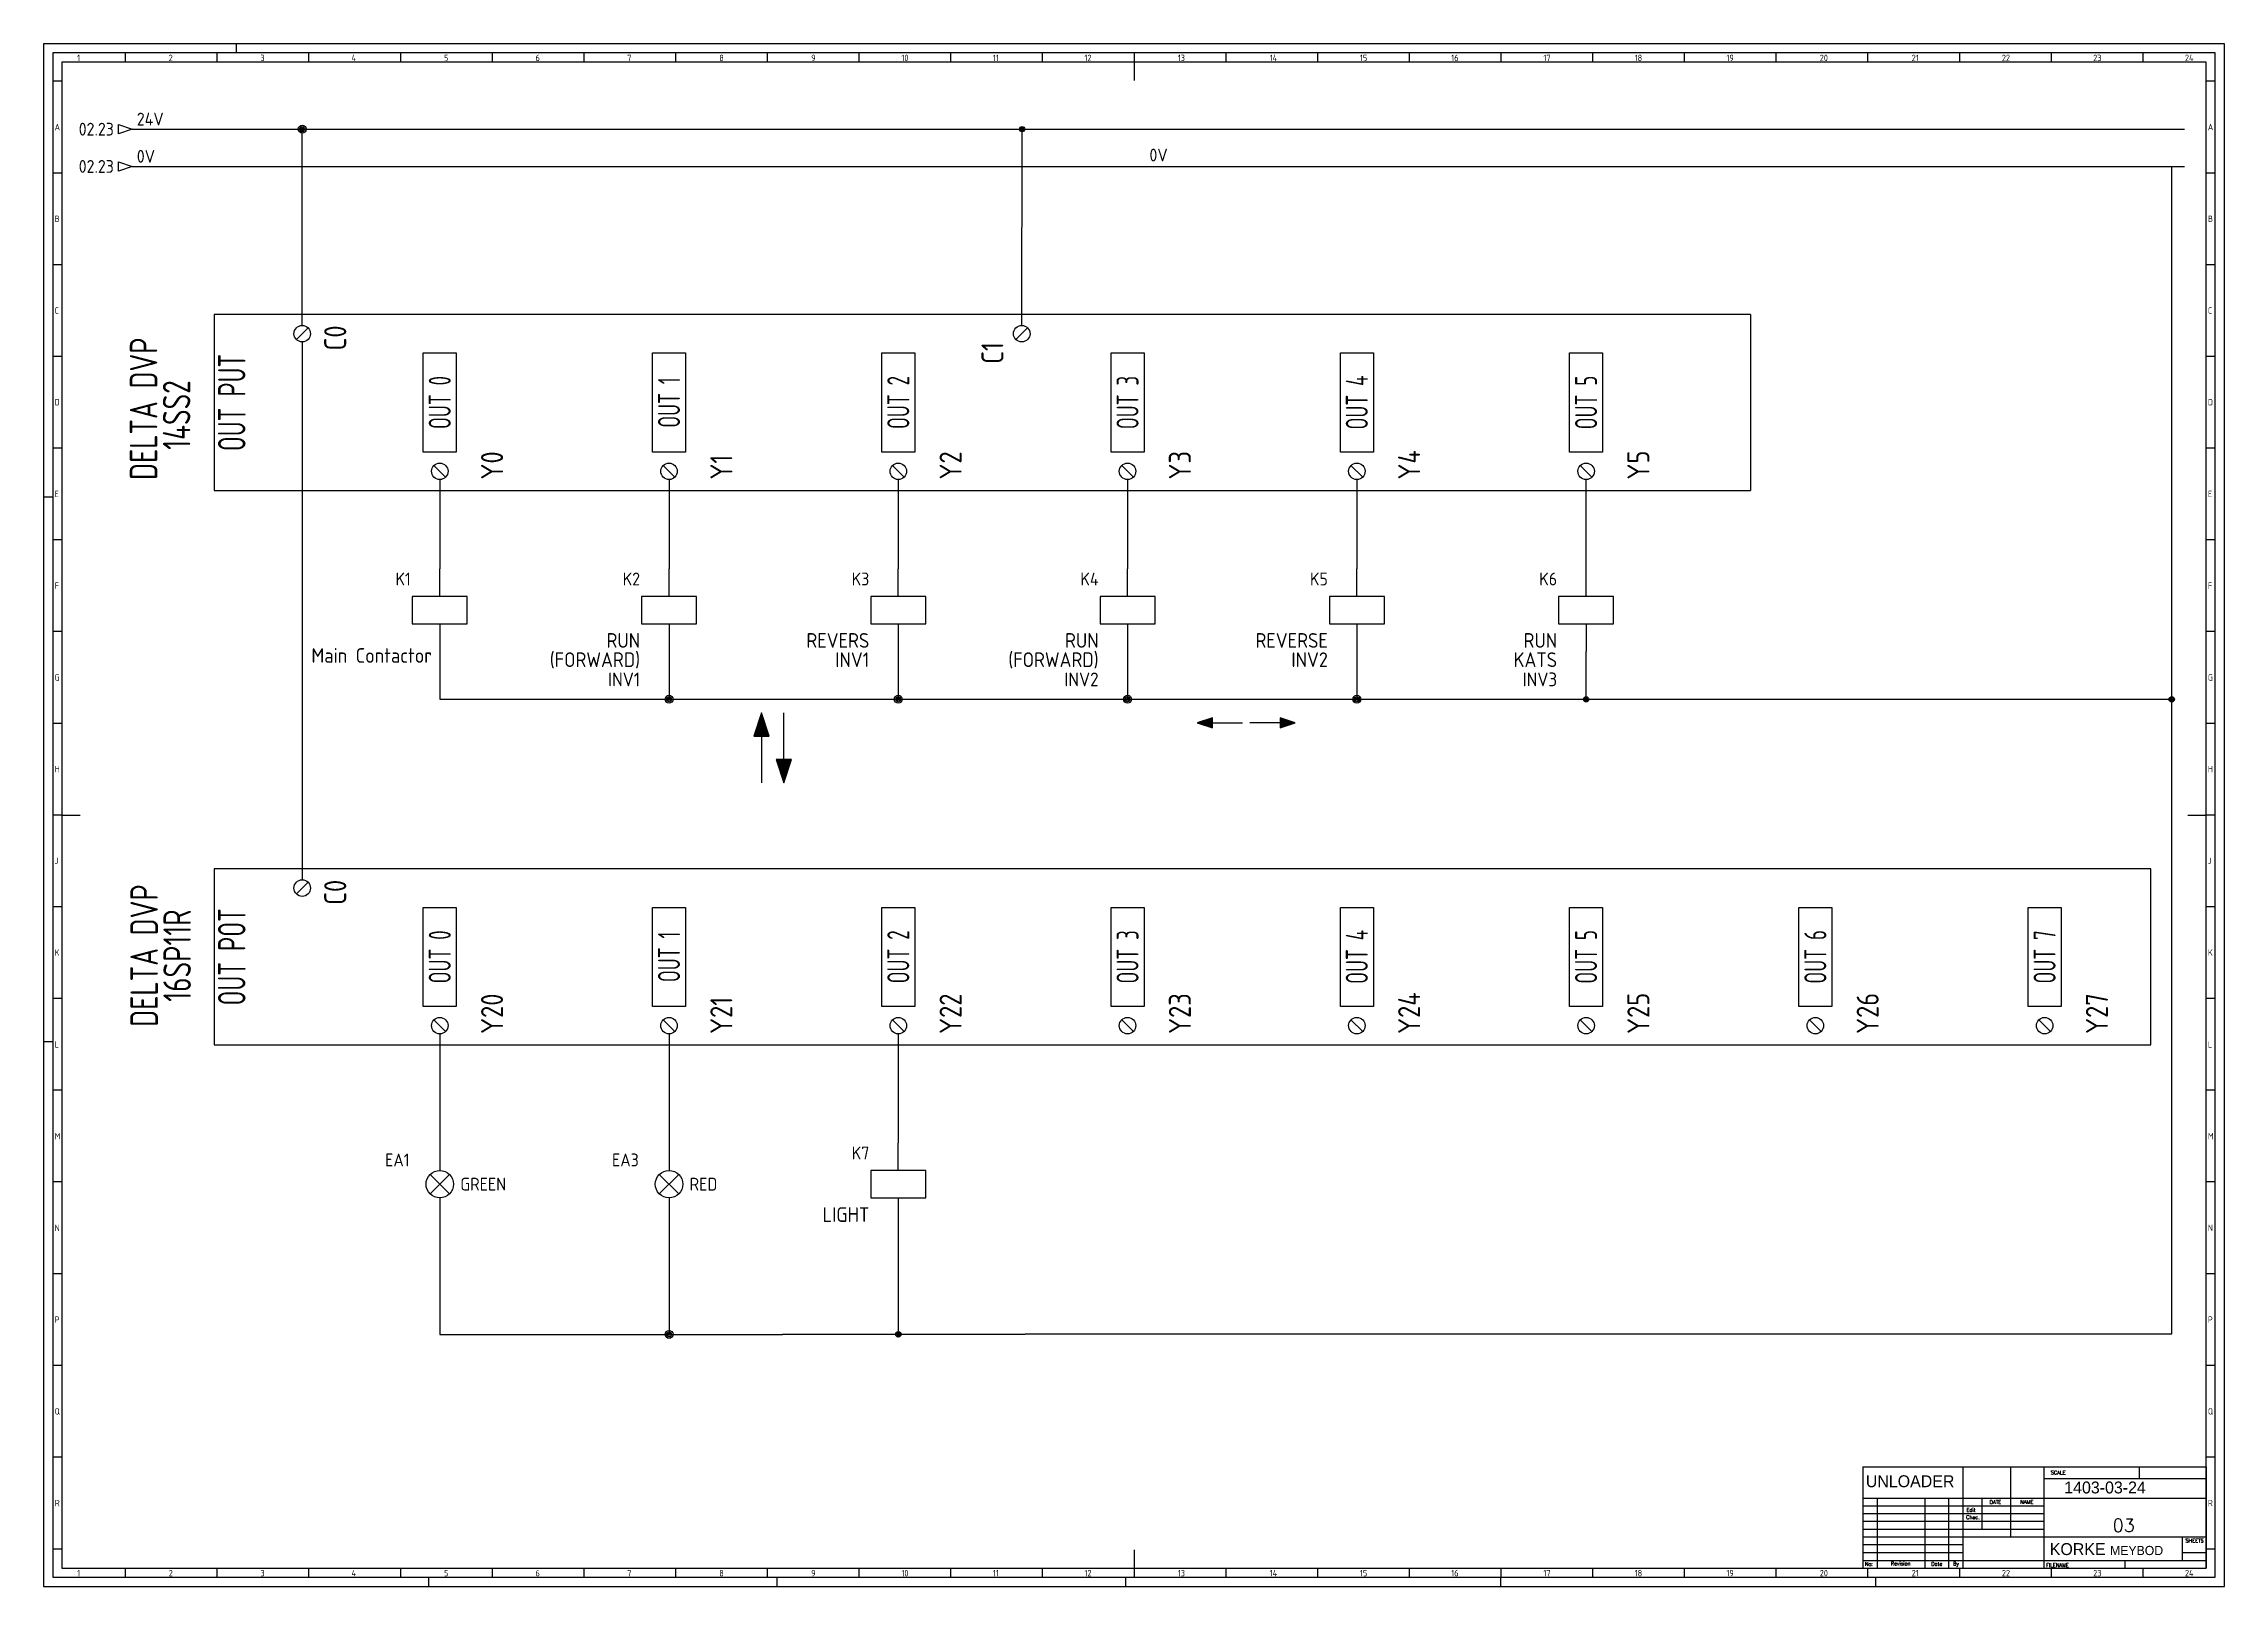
# Model space of a CAD drawing. Header units: millimetres. Extents: x 0 to 1189, y 5 to 846.
import ezdxf
from ezdxf.enums import TextEntityAlignment as Align

# ---------------------------------------------------------------- set-up
doc = ezdxf.new("R2010")
doc.units = ezdxf.units.MM
doc.header["$LTSCALE"] = 12
for name, color, linetype in [('025', 1, 'Continuous'), ('035', 5, 'Continuous'), ('07', 7, 'Continuous'), ('DESC', 1, 'Continuous'), ('MISC', 7, 'Continuous'), ('RED_2.5mm^2', 1, 'Continuous'), ('SYMS', 7, 'Continuous'), ('TAGS', 7, 'Continuous'), ('TERMS', 7, 'Continuous'), ('WIRENO', 70, 'Continuous'), ('WIREREF_DEST', 250, 'Continuous'), ('XREF', 7, 'Continuous')]:
    doc.layers.add(name, color=color, linetype=linetype)
doc.styles.add('ISO Proportional', font='isocp.shx')
doc.styles.add('WD', font='romans.shx')
doc.styles.add('WD_IEC', font='ISOCP2.shx', dxfattribs={"width": 0.9, "height": 4})

# ---------------------------------------------------------------- blocks, each defined once
blk = doc.blocks.new('IEC_border_a0')
at = {"layer": '035', "color": 0}
for p, q in [((0, 841), (0, 0)), ((1189, 841), (0, 841)), ((44.5, 836), (44.5, 831)), ((94.5, 836), (94.5, 831)), ((105, 841), (105, 836)), ((144.5, 836), (144.5, 831)), ((194.5, 836), (194.5, 831)), ((244.5, 836), (244.5, 831)), ((294.5, 836), (294.5, 831)), ((344.5, 836), (344.5, 831)), ((394.5, 836), (394.5, 831)), ((444.5, 836), (444.5, 831)), ((494.5, 836), (494.5, 831)), ((544.5, 836), (544.5, 831)), ((594.5, 836), (594.5, 831)), ((644.5, 836), (644.5, 831)), ((694.5, 836), (694.5, 831)), ((744.5, 836), (744.5, 831)), ((794.5, 836), (794.5, 831)), ((844.5, 836), (844.5, 831)), ((894.5, 836), (894.5, 831)), ((944.5, 836), (944.5, 831)), ((994.5, 836), (994.5, 831)), ((1044.5, 836), (1044.5, 831)), ((1094.5, 836), (1094.5, 831)), ((1144.5, 836), (1144.5, 831)), ((1189, 0), (1189, 841)), ((10, 820.5), (5, 820.5)), ((1184, 820.5), (1179, 820.5)), ((10, 770.5), (5, 770.5)), ((1184, 770.5), (1179, 770.5)), ((10, 720.5), (5, 720.5)), ((1184, 720.5), (1179, 720.5)), ((10, 670.5), (5, 670.5)), ((1184, 670.5), (1179, 670.5)), ((10, 620.5), (5, 620.5)), ((1184, 620.5), (1179, 620.5)), ((0, 594), (5, 594)), ((10, 570.5), (5, 570.5)), ((1184, 570.5), (1179, 570.5)), ((10, 520.5), (5, 520.5)), ((1184, 520.5), (1179, 520.5)), ((10, 470.5), (5, 470.5)), ((1184, 470.5), (1179, 470.5)), ((10, 420.5), (5, 420.5)), ((1184, 420.5), (1179, 420.5)), ((1184, 420.5), (1179, 420.5)), ((10, 370.5), (5, 370.5)), ((1184, 370.5), (1179, 370.5)), ((10, 320.5), (5, 320.5)), ((1184, 320.5), (1179, 320.5)), ((0, 297), (5, 297)), ((10, 270.5), (5, 270.5)), ((1184, 270.5), (1179, 270.5)), ((1184, 270.5), (1179, 270.5)), ((10, 220.5), (5, 220.5)), ((1184, 220.5), (1179, 220.5)), ((10, 170.5), (5, 170.5)), ((1184, 170.5), (1179, 170.5)), ((10, 120.5), (5, 120.5)), ((1184, 120.5), (1179, 120.5)), ((10, 70.5), (5, 70.5)), ((1184, 70.5), (1179, 70.5)), ((10, 20.4), (5.1, 20.4)), ((1184, 20.4), (1179, 20.4)), ((0, 0), (1189, 0)), ((44.5, 10), (44.5, 5)), ((94.5, 10), (94.5, 5)), ((144.5, 10), (144.5, 5)), ((194.5, 10), (194.5, 5)), ((210, 0), (210, 5)), ((244.5, 10), (244.5, 5)), ((294.5, 10), (294.5, 5)), ((344.5, 10), (344.5, 5)), ((394.5, 10), (394.5, 5)), ((400, 0), (400, 5)), ((444.5, 10), (444.5, 5)), ((494.5, 10), (494.5, 5)), ((544.5, 10), (544.5, 5)), ((590, 0), (590, 5)), ((594.5, 10), (594.5, 5)), ((644.5, 10), (644.5, 5)), ((694.5, 10), (694.5, 5)), ((744.5, 10), (744.5, 5)), ((744.5, 10), (744.5, 5)), ((794.5, 10), (794.5, 5)), ((794.5, 0), (794.5, 5)), ((844.5, 10), (844.5, 5)), ((894.5, 10), (894.5, 5)), ((944.5, 10), (944.5, 5)), ((994.5, 10), (994.5, 5)), ((999, 0), (999, 5)), ((1044.5, 10), (1044.5, 5)), ((1094.5, 10), (1094.5, 5)), ((1144.5, 10), (1144.5, 5))]:
    blk.add_line(p, q, dxfattribs=at)
blk.add_lwpolyline([(10, 10), (1179, 10), (1179, 831), (10, 831)], close=True, dxfattribs=at)
at = {"layer": '07', "color": 0}
for p, q in [((594.5, 831), (594.5, 821)), ((10, 420.5), (20, 420.5)), ((1169, 420.5), (1179, 420.5)), ((594.5, 20), (594.5, 10))]:
    blk.add_line(p, q, dxfattribs=at)
blk.add_lwpolyline([(5, 5), (1184, 5), (1184, 836), (5, 836)], close=True, dxfattribs=at)
at = {"layer": '035', "color": 0, "style": 'ISO Proportional'}
for s, p in [('1', (18.3, 831.5)), ('2', (68.2, 831.5)), ('3', (118.2, 831.5)), ('4', (167.9, 831.5)), ('5', (218.3, 831.5)), ('6', (268.2, 831.5)), ('7', (318.2, 831.5)), ('8', (368.4, 831.5)), ('9', (418.5, 831.5)), ('10', (467.7, 831.5)), ('11', (517.5, 831.5)), ('12', (567.5, 831.5)), ('13', (618.4, 831.5)), ('14', (668.5, 831.5)), ('15', (717.7, 831.5)), ('16', (767.5, 831.5)), ('17', (817.7, 831.5)), ('18', (867.5, 831.5)), ('19', (917.5, 831.5)), ('20', (968.4, 831.5)), ('21', (1018.5, 831.5)), ('22', (1067.7, 831.5)), ('23', (1117.5, 831.5)), ('24', (1167.5, 831.5)), ('A', (6, 793.8)), ('A', (1180, 793.8)), ('B', (6, 743.8)), ('B', (1180, 743.8)), ('C', (6, 693.8)), ('C', (1180, 693.8)), ('D', (6, 643.8)), ('D', (1180, 643.8)), ('E', (6, 593.8)), ('E', (1180, 593.8)), ('F', (6, 543.8)), ('F', (1180, 543.8)), ('G', (6, 493.8)), ('G', (1180, 493.8)), ('H', (6, 443.8)), ('H', (1180, 443.8)), ('J', (6, 393.8)), ('J', (1180, 393.8)), ('K', (6, 343.8)), ('K', (1180, 343.8)), ('L', (6, 293.7)), ('L', (1180, 293.7)), ('M', (6, 243.7)), ('M', (1180, 243.7)), ('N', (6, 193.7)), ('N', (1180, 193.7)), ('P', (6, 143.7)), ('P', (1180, 143.7)), ('Q', (6, 93.7)), ('Q', (1180, 93.7)), ('R', (6.1, 43.7)), ('R', (1180, 43.7)), ('1', (18.3, 5.5)), ('2', (68.2, 5.5)), ('3', (118.2, 5.5)), ('4', (167.9, 5.5)), ('5', (218.3, 5.5)), ('6', (268.2, 5.5)), ('7', (318.2, 5.5)), ('8', (368.4, 5.5)), ('9', (418.5, 5.5)), ('10', (467.7, 5.5)), ('11', (517.5, 5.5)), ('12', (567.5, 5.5)), ('13', (618.4, 5.5)), ('14', (668.5, 5.5)), ('15', (717.7, 5.5)), ('16', (767.5, 5.5)), ('17', (817.7, 5.5)), ('18', (867.5, 5.5)), ('19', (917.5, 5.5)), ('20', (968.4, 5.5)), ('21', (1018.5, 5.5)), ('22', (1067.7, 5.5)), ('23', (1117.5, 5.5)), ('24', (1167.5, 5.5))]:
    blk.add_text(s, height=3.5, dxfattribs=at).set_placement(p)
blk = doc.blocks.new('IEC_tblock_a0')
at = {"layer": '035'}
for p, q in [((-106.6, 55.2), (-106.6, 17)), ((-88.4, 48.9), (0, 48.9)), ((-36.4, 55.2), (-36.4, 48.9)), ((-179.4, 38.2), (-179.4, 0)), ((-153.4, 38.2), (-153.4, 0)), ((-140.4, 38.2), (-140.4, 0)), ((-122.2, 38.2), (-122.2, 21.2)), ((-187.2, 34), (-88.4, 34)), ((-187.2, 29.8), (-88.4, 29.8)), ((-187.2, 25.5), (-88.4, 25.5)), ((-187.2, 21.2), (-88.4, 21.2)), ((-187.2, 17), (-132.6, 17)), ((-187.2, 12.8), (-132.6, 12.8)), ((-187.2, 8.5), (-132.6, 8.5)), ((-187.2, 4.2), (0, 4.2)), ((-44.2, 4.2), (-44.2, 0)), ((-13, 8.5), (0, 8.5))]:
    blk.add_line(p, q, dxfattribs=at)
at = {"layer": '07'}
for p, q in [((-187.2, 55.2), (0, 55.2)), ((-187.2, 55.2), (-187.2, 0)), ((-132.6, 55.2), (-132.6, 0)), ((-88.4, 55.2), (-88.4, 0)), ((0, 55.2), (0, 0)), ((-187.2, 38.2), (0, 38.2)), ((-132.6, 17), (0, 17)), ((-13, 17), (-13, 4.2)), ((-187.2, 0), (0, 0))]:
    blk.add_line(p, q, dxfattribs=at)
at = {"style": 'WD'}
for tag, p in [('SCALE', (-69.9, 51.1)), ('SH', (-8.7, 10.1)), ('FILENAME', (-68.1, 0.8))]:
    blk.add_attdef(tag, p, '', height=2, dxfattribs=at)
for tag, height, p in [('CKDATE', 2, (-114.9, 26.6)), ('EDDATE', 2, (-115, 30.8)), ('EDBY', 2, (-98, 30.9)), ('CKBY', 2, (-97.9, 26.3)), ('PROJDESC', 5, (-45.9, 29.2)), ('DWGDESC', 5, (-44.9, 19.7)), ('DWGNO', 3.5, (-48.5, 9.5))]:
    blk.add_attdef(tag, text='', height=height, dxfattribs=at).set_placement(p, align=Align.CENTER)
at = {"style": 'WD', "flags": 1}
blk.add_attdef('WD_TB', (-120.9, 11.9), '', height=2, dxfattribs=at)
at = {"layer": '025', "style": 'WD'}
for s, p in [('SCALE', (-80.6, 51.1)), ('NAME', (-97.7, 35.1)), ('No:', (-183.8, 1.2)), ('Revision', (-166.5, 1.5)), ('Date', (-146.8, 1.3)), ('By', (-136.3, 1.4))]:
    blk.add_text(s, height=2, dxfattribs=at).set_placement(p, align=Align.CENTER)
for s, p in [('DATE', (-118, 35)), ('Chec.', (-130.8, 26.7)), ('Edit', (-130.6, 30.7)), ('SHEETS', (-11.2, 14)), ('FILENAME', (-87.2, 0.6))]:
    blk.add_text(s, height=2, dxfattribs=at).set_placement(p)
blk = doc.blocks.new('PLCIO_2F11')
at = {"layer": 'SYMS'}
for p, q in [((-48, 48), (-48, -48)), ((1007.9, 48), (-48, 48)), ((1007.9, -48), (1007.9, 48)), ((-3.2, 34.3), (3.2, 40.7)), ((66, -27), (66, 27)), ((66, 27), (84, 27)), ((84, 27), (84, -27)), ((191, -27), (191, 27)), ((191, 27), (209, 27)), ((209, 27), (209, -27)), ((316, -27), (316, 27)), ((316, 27), (334, 27)), ((334, 27), (334, -27)), ((441, -27), (441, 27)), ((441, 27), (459, 27)), ((459, 27), (459, -27)), ((566, -27), (566, 27)), ((566, 27), (584, 27)), ((584, 27), (584, -27)), ((691, -27), (691, 27)), ((691, 27), (709, 27)), ((709, 27), (709, -27)), ((816, -27), (816, 27)), ((816, 27), (834, 27)), ((834, 27), (834, -27)), ((941, -27), (941, 27)), ((941, 27), (959, 27)), ((959, 27), (959, -27)), ((84, -27), (66, -27)), ((71.8, -34.3), (78.2, -40.7)), ((209, -27), (191, -27)), ((196.8, -34.3), (203.2, -40.7)), ((334, -27), (316, -27)), ((321.8, -34.3), (328.2, -40.7)), ((459, -27), (441, -27)), ((446.8, -34.3), (453.2, -40.7)), ((584, -27), (566, -27)), ((571.8, -34.3), (578.2, -40.7)), ((709, -27), (691, -27)), ((696.8, -34.3), (703.2, -40.7)), ((834, -27), (816, -27)), ((821.8, -34.3), (828.2, -40.7)), ((959, -27), (941, -27)), ((946.8, -34.3), (953.2, -40.7)), ((-48, -48), (1007.9, -48))]:
    blk.add_line(p, q, dxfattribs=at)
for centre in [(0, 37.5), (75, -37.5), (200, -37.5), (325, -37.5), (450, -37.5), (575, -37.5), (700, -37.5), (825, -37.5), (950, -37.5)]:
    blk.add_circle(centre, 4.5, dxfattribs=at)
at = {"layer": 'SYMS', "style": 'WD_IEC', "width": 0.9}
for tag, p in [('TERMDESC01', (6, 60)), ('TERM02', (97.5, -42)), ('TERM03', (222.5, -42)), ('TERM04', (347.5, -42)), ('TERM05', (472.5, -42)), ('TERM06', (597.5, -42)), ('TERM07', (722.5, -42)), ('TERM08', (847.5, -42)), ('TERM09', (972.5, -42))]:
    blk.add_attdef(tag, text='', height=12, rotation=90, dxfattribs=at).set_placement(p, align=Align.TOP_LEFT)
for tag, p in [('DESCA04', (316, 66)), ('DESCD04', (370, 66)), ('DESCA02', (66, 66)), ('DESCB02', (84, 66)), ('DESCC02', (102, 66)), ('DESCD02', (120, 66)), ('DESCE02', (138, 66)), ('DESCA03', (191, 66)), ('DESCB03', (209, 66)), ('DESCC03', (227, 66)), ('DESCD03', (245, 66)), ('DESCE03', (263, 66)), ('DESCB04', (334, 66)), ('DESCC04', (352, 66)), ('DESCE04', (388, 66)), ('DESCA05', (441, 66)), ('DESCB05', (459, 66)), ('DESCC05', (477, 66)), ('DESCD05', (495, 66)), ('DESCE05', (513, 66)), ('DESCA06', (566, 66)), ('DESCB06', (584, 66)), ('DESCC06', (602, 66)), ('DESCD06', (620, 66)), ('DESCE06', (638, 66)), ('DESCA07', (691, 66)), ('DESCB07', (709, 66)), ('DESCC07', (727, 66)), ('DESCD07', (745, 66)), ('DESCE07', (763, 66)), ('DESCA08', (816, 66)), ('DESCB08', (834, 66)), ('DESCC08', (852, 66)), ('DESCD08', (870, 66)), ('DESCE08', (888, 66)), ('DESCA09', (941, 66)), ('DESCB09', (959, 66)), ('DESCC09', (977, 66)), ('DESCD09', (995, 66)), ('DESCE09', (1013, 66))]:
    blk.add_attdef(tag, p, '', height=15, rotation=90, dxfattribs=at)
at = {"layer": 'SYMS', "style": 'WD_IEC', "width": 0.9, "flags": 1}
for tag, p in [('X2TERM01', (0, 42)), ('X8TERM02', (75, -42)), ('X8TERM03', (200, -42)), ('X8TERM04', (325, -42)), ('X8TERM05', (450, -42)), ('X8TERM06', (575, -42)), ('X8TERM07', (700, -42)), ('X8TERM08', (825, -42)), ('X8TERM09', (950, -42))]:
    blk.add_attdef(tag, text='', height=1.92, rotation=90, dxfattribs=at).set_placement(p, align=Align.RIGHT)
at = {"layer": 'SYMS', "style": 'WD_IEC', "width": 0.9}
for tag, p in [('TERM01', (12, 42)), ('TERMDESC02', (81, -60)), ('TERMDESC03', (206, -60)), ('TERMDESC04', (331, -60)), ('TERMDESC05', (456, -60)), ('TERMDESC06', (581, -60)), ('TERMDESC07', (706, -60)), ('TERMDESC08', (831, -60)), ('TERMDESC09', (956, -60))]:
    blk.add_attdef(tag, text='', height=12, rotation=90, dxfattribs=at).set_placement(p, align=Align.TOP_RIGHT)
at = {"layer": 'SYMS', "style": 'WD_IEC'}
for tag, width, p in [('INST', 0.8, (-159, 0)), ('MFG', 0.8, (-123, 0)), ('CAT', 0.8, (-105, 0)), ('LINE1', 0.9, (-87, 0)), ('LINE2', 0.9, (-69, 0)), ('DESC', 0.9, (-50.8, 0)), ('LOC', 0.8, (-141, 0)), ('TAG', 0.7, (-30.9, 0))]:
    blk.add_attdef(tag, text='', height=15, rotation=90, dxfattribs=dict(at, width=width)).set_placement(p, align=Align.CENTER)
at = {"layer": 'SYMS', "style": 'WD_IEC', "width": 0.7}
for tag, p in [('TAGA02', (75, 0)), ('TAGA03', (200, 0)), ('TAGA04', (325, 0)), ('TAGA05', (450, 0)), ('TAGA06', (575, 0)), ('TAGA07', (700, 0)), ('TAGA08', (825, 0)), ('TAGA09', (950, 0))]:
    blk.add_attdef(tag, text='', height=12, rotation=90, dxfattribs=at).set_placement(p, align=Align.MIDDLE_CENTER)
at = {"layer": 'SYMS', "linetype": 'Continuous', "style": 'WD_IEC', "width": 0.9, "flags": 9}
blk.add_attdef('ASSYCODE', text='', height=1.92, rotation=90, dxfattribs=at).set_placement((-102.9, -22.1), align=Align.CENTER)
blk = doc.blocks.new('PLCIO_145C')
blk.add_line((789.6, 48), (789.6, -48))
at = {"layer": 'SYMS'}
for p, q in [((-48, 48), (-48, -48)), ((789.6, 48), (-48, 48)), ((-3.2, 34.3), (3.2, 40.7)), ((389.1, 34.3), (395.5, 40.7)), ((66, -27), (66, 27)), ((66, 27), (84, 27)), ((84, 27), (84, -27)), ((191, -27), (191, 27)), ((191, 27), (209, 27)), ((209, 27), (209, -27)), ((316, -27), (316, 27)), ((316, 27), (334, 27)), ((334, 27), (334, -27)), ((441, -27), (441, 27)), ((441, 27), (459, 27)), ((459, 27), (459, -27)), ((566, -27), (566, 27)), ((566, 27), (584, 27)), ((584, 27), (584, -27)), ((691, -27), (691, 27)), ((691, 27), (709, 27)), ((709, 27), (709, -27)), ((84, -27), (66, -27)), ((71.8, -34.3), (78.2, -40.7)), ((209, -27), (191, -27)), ((196.8, -34.3), (203.2, -40.7)), ((334, -27), (316, -27)), ((321.8, -34.3), (328.2, -40.7)), ((459, -27), (441, -27)), ((446.8, -34.3), (453.2, -40.7)), ((584, -27), (566, -27)), ((571.8, -34.3), (578.2, -40.7)), ((709, -27), (691, -27)), ((696.8, -34.3), (703.2, -40.7)), ((-48, -48), (789.6, -48))]:
    blk.add_line(p, q, dxfattribs=at)
for centre in [(0, 37.5), (392.3, 37.5), (75, -37.5), (200, -37.5), (325, -37.5), (450, -37.5), (575, -37.5), (700, -37.5)]:
    blk.add_circle(centre, 4.5, dxfattribs=at)
at = {"layer": 'SYMS', "style": 'WD_IEC', "width": 0.9}
for tag, p in [('TERMDESC01', (6, 60)), ('TERM02', (97.5, -42)), ('TERM03', (222.5, -42)), ('TERM04', (347.5, -42)), ('TERM05', (472.5, -42)), ('TERM06', (597.5, -42)), ('TERM07', (722.5, -42))]:
    blk.add_attdef(tag, text='', height=12, rotation=90, dxfattribs=at).set_placement(p, align=Align.TOP_LEFT)
for tag, p in [('DESCA04', (316, 66)), ('DESCD04', (370, 66)), ('DESCA02', (66, 66)), ('DESCB02', (84, 66)), ('DESCC02', (102, 66)), ('DESCD02', (120, 66)), ('DESCE02', (138, 66)), ('DESCA03', (191, 66)), ('DESCB03', (209, 66)), ('DESCC03', (227, 66)), ('DESCD03', (245, 66)), ('DESCE03', (263, 66)), ('DESCB04', (334, 66)), ('DESCC04', (352, 66)), ('DESCE04', (388, 66)), ('DESCA05', (441, 66)), ('DESCB05', (459, 66)), ('DESCC05', (477, 66)), ('DESCD05', (495, 66)), ('DESCE05', (513, 66)), ('DESCA06', (566, 66)), ('DESCB06', (584, 66)), ('DESCC06', (602, 66)), ('DESCD06', (620, 66)), ('DESCE06', (638, 66)), ('DESCA07', (691, 66)), ('DESCB07', (709, 66)), ('DESCC07', (727, 66)), ('DESCD07', (745, 66)), ('DESCE07', (763, 66))]:
    blk.add_attdef(tag, p, '', height=15, rotation=90, dxfattribs=at)
at = {"layer": 'SYMS', "style": 'WD_IEC', "width": 0.9, "flags": 1}
for tag, p in [('X2TERM01', (0, 42)), ('X2TERM01', (392.3, 42)), ('X8TERM02', (75, -42)), ('X8TERM03', (200, -42)), ('X8TERM04', (325, -42)), ('X8TERM05', (450, -42)), ('X8TERM06', (575, -42)), ('X8TERM07', (700, -42))]:
    blk.add_attdef(tag, text='', height=1.92, rotation=90, dxfattribs=at).set_placement(p, align=Align.RIGHT)
at = {"layer": 'SYMS', "style": 'WD_IEC', "width": 0.9}
for tag, p in [('TERM01', (12, 42)), ('TERMDESC02', (81, -60)), ('TERMDESC03', (206, -60)), ('TERMDESC04', (331, -60)), ('TERMDESC05', (456, -60)), ('TERMDESC06', (581, -60)), ('TERMDESC07', (706, -60))]:
    blk.add_attdef(tag, text='', height=12, rotation=90, dxfattribs=at).set_placement(p, align=Align.TOP_RIGHT)
at = {"layer": 'SYMS', "style": 'WD_IEC'}
for tag, width, p in [('INST', 0.8, (-159, 0)), ('MFG', 0.8, (-123, 0)), ('CAT', 0.8, (-105, 0)), ('LINE1', 0.9, (-87, 0)), ('LINE2', 0.9, (-69, 0)), ('DESC', 0.9, (-50.8, 0)), ('LOC', 0.8, (-141, 0)), ('TAG', 0.7, (-30.9, 0))]:
    blk.add_attdef(tag, text='', height=15, rotation=90, dxfattribs=dict(at, width=width)).set_placement(p, align=Align.CENTER)
at = {"layer": 'SYMS', "style": 'WD_IEC', "width": 0.7}
for tag, p in [('TAGA02', (75, 0)), ('TAGA03', (200, 0)), ('TAGA04', (325, 0)), ('TAGA05', (450, 0)), ('TAGA06', (575, 0)), ('TAGA07', (700, 0))]:
    blk.add_attdef(tag, text='', height=12, rotation=90, dxfattribs=at).set_placement(p, align=Align.MIDDLE_CENTER)
at = {"layer": 'SYMS', "linetype": 'Continuous', "style": 'WD_IEC', "width": 0.9, "flags": 9}
blk.add_attdef('ASSYCODE', text='', height=1.92, rotation=90, dxfattribs=at).set_placement((-102.9, -22.1), align=Align.CENTER)
blk = doc.blocks.new('WDDOT')
for radius in [0.72, 0.449, 0.223]:
    blk.add_circle((0, 0), radius)
blk = doc.blocks.new('VCR1')
for p, q in [((0, 2.5), (0, 7.5)), ((0, -2.5), (0, -7.5))]:
    blk.add_line(p, q)
blk.add_lwpolyline([(-5, 2.5), (-5, -2.5), (5, -2.5), (5, 2.5)], close=True)
at = {"style": 'WD_IEC'}
for tag, p in [('INST', (-5.25, 11.5)), ('LOC', (-5.25, 8)), ('TAG1', (-5.25, 4.5)), ('DESC2', (-5.25, -10.35)), ('DESC1', (-5.25, -6.85)), ('DESC3', (-5.25, -13.85))]:
    blk.add_attdef(tag, text='', height=2.5, dxfattribs=at).set_placement(p, align=Align.RIGHT)
blk.add_attdef('TERM01', text='', height=2, rotation=90, dxfattribs=at).set_placement((-1, 7.5), align=Align.RIGHT)
at = {"style": 'WD_IEC', "flags": 1}
for tag, p, height in [('X2TERM01', (0, 7.5), 0.32), ('X4LINK', (-5, 0), 0.32), ('X1LINK', (5, 0), 0.32), ('ASSYCODE', (1, -4), 1), ('X8TERM02', (0, -7.5), 0.32), ('FAMILY', (1, -5.5), 1), ('CATDESC', (1, -7), 1)]:
    blk.add_attdef(tag, p, '', height=height, dxfattribs=at)
at = {"style": 'WD_IEC', "flags": 9}
for tag, p in [('MFG', (-6, 1)), ('CAT', (-6, -1.5))]:
    blk.add_attdef(tag, text='', height=1.5, dxfattribs=at).set_placement(p, align=Align.RIGHT)
at = {"style": 'WD_IEC'}
blk.add_attdef('TERM02', (-1, -7.5), '', height=2, rotation=90, dxfattribs=at)
at = {"lineweight": 9, "style": 'WD_IEC'}
for tag, p in [('NO', (-5.5, -16.5)), ('NC', (-5.5, -20))]:
    blk.add_attdef(tag, text='', height=2.5, dxfattribs=at).set_placement(p, align=Align.TOP_RIGHT)
for tag, p in [('XREFNO', (-4, -16.5)), ('XREFNC', (-4, -20))]:
    blk.add_attdef(tag, text='', height=2.5, dxfattribs=at).set_placement(p, align=Align.TOP_LEFT)
blk = doc.blocks.new('HA1D3')
blk.add_lwpolyline([(0, 0), (-3.75, -1.25), (-3.75, 1.25)], close=True)
at = {"style": 'WD_IEC'}
blk.add_attdef('XREF', text='', height=2.5, dxfattribs=at).set_placement((-5, 0), align=Align.MIDDLE_RIGHT)
at = {"style": 'WD_IEC', "flags": 1}
blk.add_attdef('SIGCODE', text='', height=1, dxfattribs=at).set_placement((-2.5, 1.8), align=Align.RIGHT)
at = {"style": 'WD_IEC'}
for tag, p, height, flags in [('X1TERM01', (0, 0), 0.32, 1), ('WIRENO', (1.25, 1), 2.5, 8)]:
    blk.add_attdef(tag, p, '', height=height, dxfattribs=dict(at, flags=flags))
blk.add_attdef('DESC1', text='', height=2.5, dxfattribs=at).set_placement((1.25, -1), align=Align.TOP_LEFT)
blk = doc.blocks.new('WD_WNH')
at = {"linetype": 'Continuous', "style": 'WD_IEC', "width": 0.8}
blk.add_attdef('WIRENO', text='', height=2.5, dxfattribs=at).set_placement((0, 0.75), align=Align.CENTER)
at = {"style": 'WD_IEC', "flags": 1}
for tag, p in [('W08USER', (0, 0.375)), ('W04USER', (0, 0.875)), ('W05USER', (0, 0.75)), ('W09USER', (0, 0.25)), ('W03USER', (0, 1)), ('W06USER', (0, 0.625)), ('W07USER', (0, 0.5)), ('W02USER', (0, 1.125)), ('W01USER', (0, 1.25)), ('W10USER', (0, 0.125))]:
    blk.add_attdef(tag, text='', height=0.08, dxfattribs=at).set_placement(p, align=Align.CENTER)
blk = doc.blocks.new('VLT1G')
for p, q in [((0, 7.5), (0, 2.5)), ((-1.77, -1.77), (1.77, 1.77)), ((1.77, -1.77), (-1.77, 1.77)), ((0, -2.5), (0, -7.5))]:
    blk.add_line(p, q)
blk.add_circle((0, 0), 2.5)
at = {"style": 'WD_IEC'}
for tag, p in [('INST', (-5.5, 10.25)), ('LOC', (-5.5, 6.75)), ('TAG1', (-5.5, 3.25)), ('DESC1', (-5.5, -6.35)), ('DESC2', (-5.5, -9.85)), ('DESC3', (-5.5, -13.35))]:
    blk.add_attdef(tag, text='', height=2.5, dxfattribs=at).set_placement(p, align=Align.RIGHT)
blk.add_attdef('TERM01', text='', height=2, rotation=90, dxfattribs=at).set_placement((-1, 7.5), align=Align.RIGHT)
at = {"style": 'WD_IEC', "flags": 1}
for tag, p, height in [('X2TERM01', (0, 7.5), 0.32), ('X4LINK', (-3, 0), 0.32), ('X1LINK', (3, 0), 0.32), ('ASSYCODE', (1, -4), 1), ('X8TERM02', (0, -7.5), 0.32), ('FAMILY', (1, -5.5), 1), ('CATDESC', (1, -7), 1)]:
    blk.add_attdef(tag, p, '', height=height, dxfattribs=at)
at = {"style": 'WD_IEC', "flags": 9}
for tag, p in [('MFG', (-6, -0.25)), ('CAT', (-6, -2.75))]:
    blk.add_attdef(tag, text='', height=1.5, dxfattribs=at).set_placement(p, align=Align.RIGHT)
at = {"style": 'WD_IEC'}
blk.add_attdef('TERM02', (-1, -7.5), '', height=2, rotation=90, dxfattribs=at)
at = {"lineweight": 13, "style": 'WD_IEC'}
blk.add_attdef('COLOR', text='', height=2.5, dxfattribs=at).set_placement((3.75, 0), align=Align.MIDDLE_LEFT)
at = {"lineweight": 15, "style": 'WD_IEC'}
for tag, p in [('XREF', (-5.5, -18)), ('WDTAGALT', (-5.5, -21))]:
    blk.add_attdef(tag, text='', height=2.5, dxfattribs=at).set_placement(p, align=Align.RIGHT)
blk = doc.blocks.new('VLT1R')
for p, q in [((0, 7.5), (0, 2.5)), ((-1.77, -1.77), (1.77, 1.77)), ((1.77, -1.77), (-1.77, 1.77)), ((0, -2.5), (0, -7.5))]:
    blk.add_line(p, q)
blk.add_circle((0, 0), 2.5)
at = {"style": 'WD_IEC'}
for tag, p in [('INST', (-5.5, 10.25)), ('LOC', (-5.5, 6.75)), ('TAG1', (-5.5, 3.25)), ('DESC1', (-5.5, -6.35)), ('DESC2', (-5.5, -9.85)), ('DESC3', (-5.5, -13.35))]:
    blk.add_attdef(tag, text='', height=2.5, dxfattribs=at).set_placement(p, align=Align.RIGHT)
blk.add_attdef('TERM01', text='', height=2, rotation=90, dxfattribs=at).set_placement((-1, 7.5), align=Align.RIGHT)
at = {"style": 'WD_IEC', "flags": 1}
for tag, p, height in [('X2TERM01', (0, 7.5), 0.32), ('X4LINK', (-3, 0), 0.32), ('X1LINK', (3, 0), 0.32), ('ASSYCODE', (1, -4), 1), ('X8TERM02', (0, -7.5), 0.32), ('FAMILY', (1, -5.5), 1), ('CATDESC', (1, -7), 1)]:
    blk.add_attdef(tag, p, '', height=height, dxfattribs=at)
at = {"style": 'WD_IEC', "flags": 9}
for tag, p in [('MFG', (-6, -0.25)), ('CAT', (-6, -2.75))]:
    blk.add_attdef(tag, text='', height=1.5, dxfattribs=at).set_placement(p, align=Align.RIGHT)
at = {"style": 'WD_IEC'}
blk.add_attdef('TERM02', (-1, -7.5), '', height=2, rotation=90, dxfattribs=at)
at = {"lineweight": 13, "style": 'WD_IEC'}
blk.add_attdef('COLOR', text='', height=2.5, dxfattribs=at).set_placement((3.75, 0), align=Align.MIDDLE_LEFT)
at = {"lineweight": 15, "style": 'WD_IEC'}
for tag, p in [('XREF', (-5.5, -18)), ('WDTAGALT', (-5.5, -22))]:
    blk.add_attdef(tag, text='', height=2.5, dxfattribs=at).set_placement(p, align=Align.RIGHT)
blk = doc.blocks.new('Q020401L')
for p, q in [((4, 0.5), (2.5, 0)), ((2.5, 0), (4, -0.5)), ((4, -0.5), (4, 0.5)), ((4, 0), (7, 0))]:
    blk.add_line(p, q)
blk.add_solid([(4, -0.5), (4, 0.5), (2.5, 0)])

msp = doc.modelspace()

# ---------------------------------------------------------------- linework, layer by layer
at = {"color": 0}
for p, q in [((533.3, 692.3), (533.5, 799.3)), ((141, 683.3), (141, 390.1))]:
    msp.add_line(p, q, dxfattribs=at)
at = {"layer": 'RED_2.5mm^2', "color": 0}
for p, q in [((48.3, 799.3), (1167.3, 799.3)), ((141, 692.3), (141, 799.3)), ((48.3, 779), (1167.3, 779)), ((1160.3, 142.6), (1160.3, 779)), ((216, 608.3), (216, 559.6)), ((341, 608.3), (341, 559.6)), ((466, 608.3), (466, 559.6)), ((591, 608.3), (591, 559.6)), ((716, 608.3), (716, 559.6)), ((841, 559.6), (841, 608.3)), ((216, 514.6), (216, 488.5)), ((341, 514.6), (341, 488.5)), ((466, 514.6), (466, 488.5)), ((591, 514.6), (591, 488.5)), ((716, 514.6), (716, 488.5)), ((841, 488.5), (841, 514.6)), ((216, 488.5), (841, 488.5)), ((841, 488.5), (1160.3, 488.5)), ((216, 306.1), (216, 246.7)), ((341, 306.1), (341, 246.7)), ((216, 201.7), (216, 142.3)), ((341, 201.7), (341, 142.3)), ((216, 142.3), (341, 142.3)), ((341, 142.3), (402.9, 142.3)), ((466, 142.3), (402.9, 142.3)), ((535.2, 142.3), (466, 142.3)), ((535.2, 142.6), (1160.3, 142.6))]:
    msp.add_line(p, q, dxfattribs=at)
at = {"layer": 'RED_2.5mm^2'}
for p, q in [((466, 306.1), (466, 246.7)), ((466, 201.7), (466, 142.3))]:
    msp.add_line(p, q, dxfattribs=at)

# ---------------------------------------------------------------- block references
msp.add_blockref('IEC_border_a0', (0, 4.9))
ref = msp.add_blockref('IEC_tblock_a0', (1179, 14.9))
ref.add_attrib('DWGDESC', '03', dxfattribs={"height": 7, "style": 'WD'}).set_placement((1134.1, 34.7), align=Align.CENTER)
at = {"layer": 'SYMS'}
ref = msp.add_blockref('HA1D3', (48.3, 799.3), dxfattribs=dict(at, xscale=2, yscale=2, zscale=2))
ref.add_attrib('XREF', '02.23', dxfattribs={"layer": 'XREF', "height": 7, "style": 'WD_IEC'}).set_placement((38.3, 799.3), align=Align.MIDDLE_RIGHT)
ref.add_attrib('WIRENO', '24V', (50.8, 801.3), dxfattribs={"layer": 'WIREREF_DEST', "height": 7, "style": 'WD_IEC', "flags": 8})
at = {"layer": 'SYMS', "color": 0}
for p, xscale, yscale, zscale in [((141, 799.3), 3, 3, 3), ((341, 488.5), 3, 3, 3), ((466, 488.5), 3, 3, 3), ((591, 488.5), 3, 3, 3), ((716, 488.5), 3, 3, 3), ((841, 488.5), 2, 2, 2), ((341, 142.3), 3, 3, 3)]:
    msp.add_blockref('WDDOT', p, dxfattribs=dict(at, xscale=xscale, yscale=yscale, zscale=zscale))
at = {"layer": 'SYMS', "xscale": 2, "yscale": 2, "zscale": 2}
for p in [(533.5, 799.3), (1160.3, 488.5), (466, 142.3)]:
    msp.add_blockref('WDDOT', p, dxfattribs=at)
at = {"layer": 'SYMS'}
ref = msp.add_blockref('HA1D3', (48.3, 779), dxfattribs=dict(at, xscale=2, yscale=2, zscale=2))
ref.add_attrib('XREF', '02.23', dxfattribs={"layer": 'XREF', "height": 7, "style": 'WD_IEC'}).set_placement((38.3, 779), align=Align.MIDDLE_RIGHT)
ref.add_attrib('WIRENO', '0V', (50.8, 781), dxfattribs={"layer": 'WIREREF_DEST', "height": 7, "style": 'WD_IEC', "flags": 8})
at = {"layer": 'SYMS', "color": 0}
ref = msp.add_blockref('PLCIO_145C', (141, 650.3), dxfattribs=at)
ref.add_attrib('TERM01', 'C0', dxfattribs={"layer": 'TERMS', "height": 12, "rotation": 90, "style": 'WD_IEC', "width": 0.9}).set_placement((153, 692.3), align=Align.TOP_RIGHT)
ref.add_attrib('TAG', 'OUT PUT', dxfattribs={"layer": 'TAGS', "height": 15, "rotation": 90, "style": 'WD_IEC', "width": 0.7}).set_placement((110.1, 650.3), align=Align.CENTER)
ref.add_attrib('CAT', '14SS2 ', dxfattribs={"layer": 'MISC', "height": 15, "rotation": 90, "style": 'WD_IEC', "width": 0.8}).set_placement((80, 646.9), align=Align.CENTER)
ref.add_attrib('MFG', 'DELTA DVP', dxfattribs={"layer": 'MISC', "height": 15, "rotation": 90, "style": 'WD_IEC', "width": 0.8}).set_placement((62, 646.9), align=Align.CENTER)
ref.add_attrib('TERM02', 'Y0', dxfattribs={"layer": 'TERMS', "height": 12, "rotation": 90, "style": 'WD_IEC', "width": 0.9}).set_placement((238.5, 608.3), align=Align.TOP_LEFT)
ref.add_attrib('TAGA02', 'OUT 0', dxfattribs={"layer": 'TAGS', "height": 12, "rotation": 90, "style": 'WD_IEC', "width": 0.7}).set_placement((216, 650.3), align=Align.MIDDLE_CENTER)
ref.add_attrib('TERM03', 'Y1', dxfattribs={"layer": 'TERMS', "height": 12, "rotation": 90, "style": 'WD_IEC', "width": 0.9}).set_placement((363.5, 608.3), align=Align.TOP_LEFT)
ref.add_attrib('TAGA03', 'OUT 1', dxfattribs={"layer": 'TAGS', "height": 12, "rotation": 90, "style": 'WD_IEC', "width": 0.7}).set_placement((341, 650.3), align=Align.MIDDLE_CENTER)
ref.add_attrib('TERM04', 'Y2', dxfattribs={"layer": 'TERMS', "height": 12, "rotation": 90, "style": 'WD_IEC', "width": 0.9}).set_placement((488.5, 608.3), align=Align.TOP_LEFT)
ref.add_attrib('TAGA04', 'OUT 2', dxfattribs={"layer": 'TAGS', "height": 12, "rotation": 90, "style": 'WD_IEC', "width": 0.7}).set_placement((466, 650.3), align=Align.MIDDLE_CENTER)
ref.add_attrib('TERM05', 'Y3', dxfattribs={"layer": 'TERMS', "height": 12, "rotation": 90, "style": 'WD_IEC', "width": 0.9}).set_placement((613.5, 608.3), align=Align.TOP_LEFT)
ref.add_attrib('TAGA05', 'OUT 3', dxfattribs={"layer": 'TAGS', "height": 12, "rotation": 90, "style": 'WD_IEC', "width": 0.7}).set_placement((591, 650.3), align=Align.MIDDLE_CENTER)
ref.add_attrib('TERM06', 'Y4', dxfattribs={"layer": 'TERMS', "height": 12, "rotation": 90, "style": 'WD_IEC', "width": 0.9}).set_placement((738.5, 608.3), align=Align.TOP_LEFT)
ref.add_attrib('TAGA06', 'OUT 4', dxfattribs={"layer": 'TAGS', "height": 12, "rotation": 90, "style": 'WD_IEC', "width": 0.7}).set_placement((716, 650.3), align=Align.MIDDLE_CENTER)
ref.add_attrib('TERM07', 'Y5', dxfattribs={"layer": 'TERMS', "height": 12, "rotation": 90, "style": 'WD_IEC', "width": 0.9}).set_placement((863.5, 608.3), align=Align.TOP_LEFT)
ref.add_attrib('TAGA07', 'OUT 5', dxfattribs={"layer": 'TAGS', "height": 12, "rotation": 90, "style": 'WD_IEC', "width": 0.7}).set_placement((841, 650.3), align=Align.MIDDLE_CENTER)
ref.add_attrib('TERM08', 'C1', dxfattribs={"layer": 'TERMS', "height": 12, "rotation": 90, "style": 'WD_IEC', "width": 0.9}).set_placement((511.3, 671.4), align=Align.TOP_LEFT)
ref = msp.add_blockref('VCR1', (216, 537.1), dxfattribs=dict(at, xscale=3, yscale=3, zscale=3))
ref.add_attrib('DESC1', 'Main Contactor', dxfattribs={"layer": 'DESC', "height": 8, "style": 'WD_IEC'}).set_placement((211.8, 508.4), align=Align.RIGHT)
ref.add_attrib('TAG1', 'K1', dxfattribs={"layer": 'TAGS', "height": 7, "style": 'WD_IEC'}).set_placement((200.2, 550.6), align=Align.RIGHT)
ref = msp.add_blockref('VCR1', (341, 537.1), dxfattribs=dict(at, xscale=3, yscale=3, zscale=3))
ref.add_attrib('DESC3', 'INV1', dxfattribs={"layer": 'DESC', "height": 7.5, "style": 'WD_IEC'}).set_placement((325.2, 495.6), align=Align.RIGHT)
ref.add_attrib('DESC2', '(FORWARD)', dxfattribs={"layer": 'DESC', "height": 8, "style": 'WD_IEC'}).set_placement((325.2, 506.1), align=Align.RIGHT)
ref.add_attrib('DESC1', 'RUN', dxfattribs={"layer": 'DESC', "height": 8, "style": 'WD_IEC'}).set_placement((325.2, 516.6), align=Align.RIGHT)
ref.add_attrib('TAG1', 'K2', dxfattribs={"layer": 'TAGS', "height": 7, "style": 'WD_IEC'}).set_placement((325.2, 550.6), align=Align.RIGHT)
ref = msp.add_blockref('VCR1', (466, 537.1), dxfattribs=dict(at, xscale=3, yscale=3, zscale=3))
ref.add_attrib('DESC2', 'INV1', dxfattribs={"layer": 'DESC', "height": 8, "style": 'WD_IEC'}).set_placement((450.2, 506.1), align=Align.RIGHT)
ref.add_attrib('DESC1', 'REVERS', dxfattribs={"layer": 'DESC', "height": 8, "style": 'WD_IEC'}).set_placement((450.2, 516.6), align=Align.RIGHT)
ref.add_attrib('TAG1', 'K3', dxfattribs={"layer": 'TAGS', "height": 7, "style": 'WD_IEC'}).set_placement((450.2, 550.6), align=Align.RIGHT)
ref = msp.add_blockref('VCR1', (591, 537.1), dxfattribs=dict(at, xscale=3, yscale=3, zscale=3))
ref.add_attrib('DESC3', 'INV2', dxfattribs={"layer": 'DESC', "height": 7.5, "style": 'WD_IEC'}).set_placement((575.2, 495.6), align=Align.RIGHT)
ref.add_attrib('DESC2', '(FORWARD)', dxfattribs={"layer": 'DESC', "height": 8, "style": 'WD_IEC'}).set_placement((575.2, 506.1), align=Align.RIGHT)
ref.add_attrib('DESC1', 'RUN', dxfattribs={"layer": 'DESC', "height": 8, "style": 'WD_IEC'}).set_placement((575.2, 516.6), align=Align.RIGHT)
ref.add_attrib('TAG1', 'K4', dxfattribs={"layer": 'TAGS', "height": 7, "style": 'WD_IEC'}).set_placement((575.2, 550.6), align=Align.RIGHT)
ref = msp.add_blockref('VCR1', (716, 537.1), dxfattribs=dict(at, xscale=3, yscale=3, zscale=3))
ref.add_attrib('DESC2', 'INV2', dxfattribs={"layer": 'DESC', "height": 8, "style": 'WD_IEC'}).set_placement((700.2, 506.1), align=Align.RIGHT)
ref.add_attrib('DESC1', 'REVERSE', dxfattribs={"layer": 'DESC', "height": 8, "style": 'WD_IEC'}).set_placement((700.2, 516.6), align=Align.RIGHT)
ref.add_attrib('TAG1', 'K5', dxfattribs={"layer": 'TAGS', "height": 7, "style": 'WD_IEC'}).set_placement((700.2, 550.6), align=Align.RIGHT)
ref = msp.add_blockref('VCR1', (841, 537.1), dxfattribs=dict(at, xscale=3, yscale=3, zscale=3))
ref.add_attrib('DESC3', 'INV3', dxfattribs={"layer": 'DESC', "height": 7.5, "style": 'WD_IEC'}).set_placement((825.2, 495.6), align=Align.RIGHT)
ref.add_attrib('DESC2', 'KATS', dxfattribs={"layer": 'DESC', "height": 8, "style": 'WD_IEC'}).set_placement((825.2, 506.1), align=Align.RIGHT)
ref.add_attrib('DESC1', 'RUN', dxfattribs={"layer": 'DESC', "height": 8, "style": 'WD_IEC'}).set_placement((825.2, 516.6), align=Align.RIGHT)
ref.add_attrib('TAG1', 'K6', dxfattribs={"layer": 'TAGS', "height": 7, "style": 'WD_IEC'}).set_placement((825.2, 550.6), align=Align.RIGHT)
for p, xscale, yscale, zscale, rotation in [((391.4, 502.4), 8.488543338755406, 8.488543338755406, 8.488543338755406, 270.0539633377855), ((403.6, 421.8), 8.488543338755406, 8.488543338755406, 8.488543338755406, 90.05396333778553), ((615.3, 475.6), 5.491964421874602, 5.491964421874602, 5.491964421874602, 0.05396333778552176), ((696.1, 475.7), 5.491964421874602, 5.491964421874602, 5.491964421874602, 180.0539633377855)]:
    msp.add_blockref('Q020401L', p, dxfattribs=dict(at, xscale=xscale, yscale=yscale, zscale=zscale, rotation=rotation))
ref = msp.add_blockref('PLCIO_2F11', (141, 348.1), dxfattribs=at)
ref.add_attrib('TERM01', 'C0', dxfattribs={"layer": 'TERMS', "height": 12, "rotation": 90, "style": 'WD_IEC', "width": 0.9}).set_placement((153, 390.1), align=Align.TOP_RIGHT)
ref.add_attrib('TAG', 'OUT POT', dxfattribs={"layer": 'TAGS', "height": 15, "rotation": 90, "style": 'WD_IEC', "width": 0.7}).set_placement((110.1, 348.1), align=Align.CENTER)
ref.add_attrib('CAT', '16SP11R', dxfattribs={"layer": 'MISC', "height": 15, "rotation": 90, "style": 'WD_IEC', "width": 0.8}).set_placement((80.3, 348.8), align=Align.CENTER)
ref.add_attrib('MFG', 'DELTA DVP', dxfattribs={"layer": 'MISC', "height": 15, "rotation": 90, "style": 'WD_IEC', "width": 0.8}).set_placement((62.3, 348.8), align=Align.CENTER)
ref.add_attrib('TERM02', 'Y20', dxfattribs={"layer": 'TERMS', "height": 12, "rotation": 90, "style": 'WD_IEC', "width": 0.9}).set_placement((238.5, 306.1), align=Align.TOP_LEFT)
ref.add_attrib('TAGA02', 'OUT 0', dxfattribs={"layer": 'TAGS', "height": 12, "rotation": 90, "style": 'WD_IEC', "width": 0.7}).set_placement((216, 348.1), align=Align.MIDDLE_CENTER)
ref.add_attrib('TERM03', 'Y21', dxfattribs={"layer": 'TERMS', "height": 12, "rotation": 90, "style": 'WD_IEC', "width": 0.9}).set_placement((363.5, 306.1), align=Align.TOP_LEFT)
ref.add_attrib('TAGA03', 'OUT 1', dxfattribs={"layer": 'TAGS', "height": 12, "rotation": 90, "style": 'WD_IEC', "width": 0.7}).set_placement((341, 348.1), align=Align.MIDDLE_CENTER)
ref.add_attrib('TERM04', 'Y22', dxfattribs={"layer": 'TERMS', "height": 12, "rotation": 90, "style": 'WD_IEC', "width": 0.9}).set_placement((488.5, 306.1), align=Align.TOP_LEFT)
ref.add_attrib('TAGA04', 'OUT 2', dxfattribs={"layer": 'TAGS', "height": 12, "rotation": 90, "style": 'WD_IEC', "width": 0.7}).set_placement((466, 348.1), align=Align.MIDDLE_CENTER)
ref.add_attrib('TERM05', 'Y23', dxfattribs={"layer": 'TERMS', "height": 12, "rotation": 90, "style": 'WD_IEC', "width": 0.9}).set_placement((613.5, 306.1), align=Align.TOP_LEFT)
ref.add_attrib('TAGA05', 'OUT 3', dxfattribs={"layer": 'TAGS', "height": 12, "rotation": 90, "style": 'WD_IEC', "width": 0.7}).set_placement((591, 348.1), align=Align.MIDDLE_CENTER)
ref.add_attrib('TERM06', 'Y24', dxfattribs={"layer": 'TERMS', "height": 12, "rotation": 90, "style": 'WD_IEC', "width": 0.9}).set_placement((738.5, 306.1), align=Align.TOP_LEFT)
ref.add_attrib('TAGA06', 'OUT 4', dxfattribs={"layer": 'TAGS', "height": 12, "rotation": 90, "style": 'WD_IEC', "width": 0.7}).set_placement((716, 348.1), align=Align.MIDDLE_CENTER)
ref.add_attrib('TERM07', 'Y25', dxfattribs={"layer": 'TERMS', "height": 12, "rotation": 90, "style": 'WD_IEC', "width": 0.9}).set_placement((863.5, 306.1), align=Align.TOP_LEFT)
ref.add_attrib('TAGA07', 'OUT 5', dxfattribs={"layer": 'TAGS', "height": 12, "rotation": 90, "style": 'WD_IEC', "width": 0.7}).set_placement((841, 348.1), align=Align.MIDDLE_CENTER)
ref.add_attrib('TERM08', 'Y26', dxfattribs={"layer": 'TERMS', "height": 12, "rotation": 90, "style": 'WD_IEC', "width": 0.9}).set_placement((988.5, 306.1), align=Align.TOP_LEFT)
ref.add_attrib('TAGA08', 'OUT 6', dxfattribs={"layer": 'TAGS', "height": 12, "rotation": 90, "style": 'WD_IEC', "width": 0.7}).set_placement((966, 348.1), align=Align.MIDDLE_CENTER)
ref.add_attrib('TERM09', 'Y27', dxfattribs={"layer": 'TERMS', "height": 12, "rotation": 90, "style": 'WD_IEC', "width": 0.9}).set_placement((1113.5, 306.1), align=Align.TOP_LEFT)
ref.add_attrib('TAGA09', 'OUT 7', dxfattribs={"layer": 'TAGS', "height": 12, "rotation": 90, "style": 'WD_IEC', "width": 0.7}).set_placement((1091, 348.1), align=Align.MIDDLE_CENTER)
ref = msp.add_blockref('VLT1G', (216, 224.2), dxfattribs=dict(at, xscale=3, yscale=3, zscale=3))
ref.add_attrib('COLOR', 'GREEN', dxfattribs={"layer": 'MISC', "lineweight": 13, "height": 7, "style": 'WD_IEC'}).set_placement((227.2, 224.2), align=Align.MIDDLE_LEFT)
ref.add_attrib('TAG1', 'EA1', dxfattribs={"layer": 'TAGS', "height": 7, "style": 'WD_IEC'}).set_placement((199.5, 233.9), align=Align.RIGHT)
ref = msp.add_blockref('VLT1R', (341, 224.2), dxfattribs=dict(at, xscale=3, yscale=3, zscale=3))
ref.add_attrib('COLOR', 'RED', dxfattribs={"layer": 'MISC', "lineweight": 13, "height": 7, "style": 'WD_IEC'}).set_placement((352.2, 224.2), align=Align.MIDDLE_LEFT)
ref.add_attrib('TAG1', 'EA3', dxfattribs={"layer": 'TAGS', "height": 7, "style": 'WD_IEC'}).set_placement((324.5, 233.9), align=Align.RIGHT)
ref = msp.add_blockref('VCR1', (466, 224.2), dxfattribs=dict(at, xscale=3, yscale=3, zscale=3))
ref.add_attrib('DESC1', 'LIGHT', dxfattribs={"layer": 'DESC', "height": 8, "style": 'WD_IEC'}).set_placement((450.2, 203.6), align=Align.RIGHT)
ref.add_attrib('TAG1', 'K7', dxfattribs={"layer": 'TAGS', "height": 7, "style": 'WD_IEC'}).set_placement((450.2, 237.7), align=Align.RIGHT)
at = {"layer": 'WIRENO'}
ref = msp.add_blockref('WD_WNH', (607.8, 779), dxfattribs=dict(at, xscale=2, yscale=2, zscale=2))
ref.add_attrib('WIRENO', '0V', dxfattribs={"linetype": 'Continuous', "height": 7, "style": 'WD_IEC'}).set_placement((607.9, 781.7), align=Align.CENTER)

# ---------------------------------------------------------------- texts
at = {"char_height": 6.5, "attachment_point": 1}
for s, insert in [('UNLOADER', (993.5, 65.5)), ('1403-03-24', (1101.7, 62.1)), ('KORKE {\\H0.76923x;MEYBOD}', (1093.8, 28.5))]:
    msp.add_mtext_dynamic_manual_height_columns(s, width=69.389, gutter_width=35, heights=[9.86], dxfattribs=dict(at, insert=insert))

doc.saveas('drawing.dxf')
